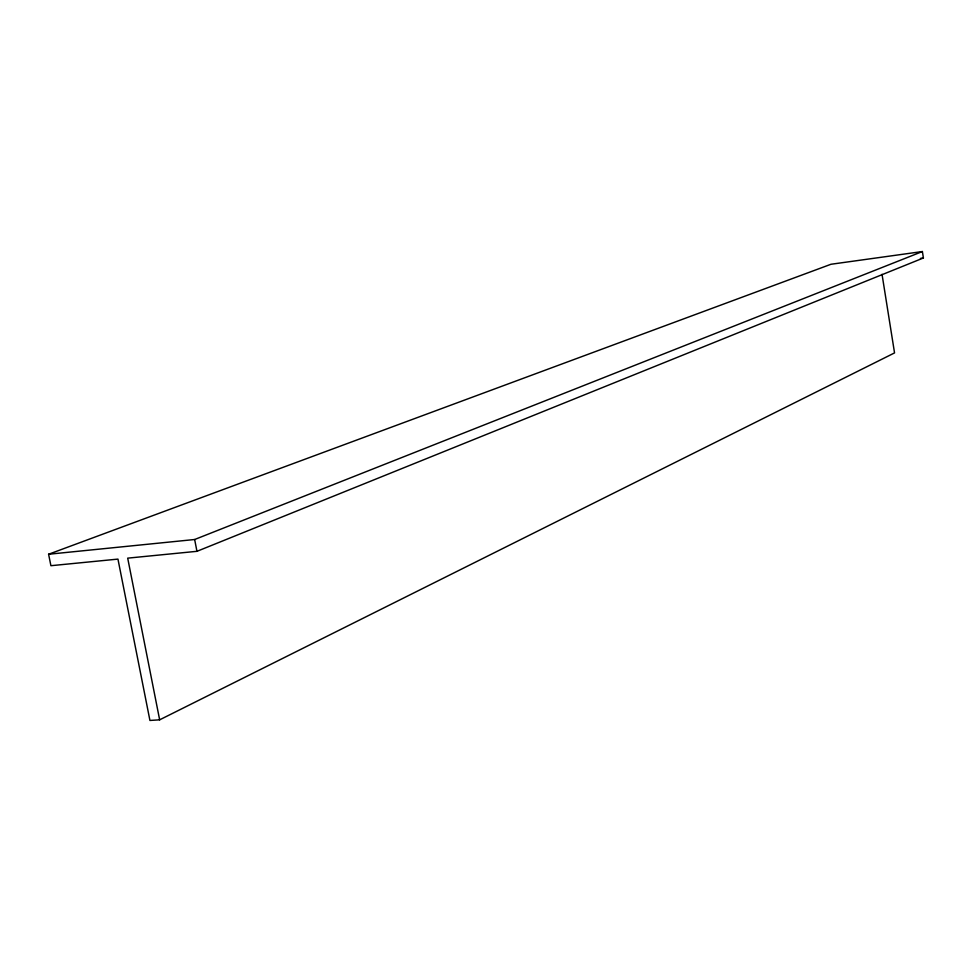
<?xml version="1.0" encoding="UTF-8"?>
<svg xmlns="http://www.w3.org/2000/svg" width="972" height="972" viewBox="0 0 972 972"><rect width="100%" height="100%" fill="white"/><g stroke="black" fill="none" stroke-linecap="round" stroke-linejoin="round"><path stroke-width="1.46" d="M159.651 719.827L127.697 558.147L196.952 551.318L923.4 257.981L922.392 251.541L830.987 264.263L48.6 554.247L50.909 565.704L117.952 559.107L149.931 720.459L159.651 719.827L894.544 352.909L882.029 274.298M48.6 554.247L194.655 539.509L922.392 251.541M920.435 258.394L923.4 257.981M194.655 539.509L196.952 551.318"/></g></svg>
